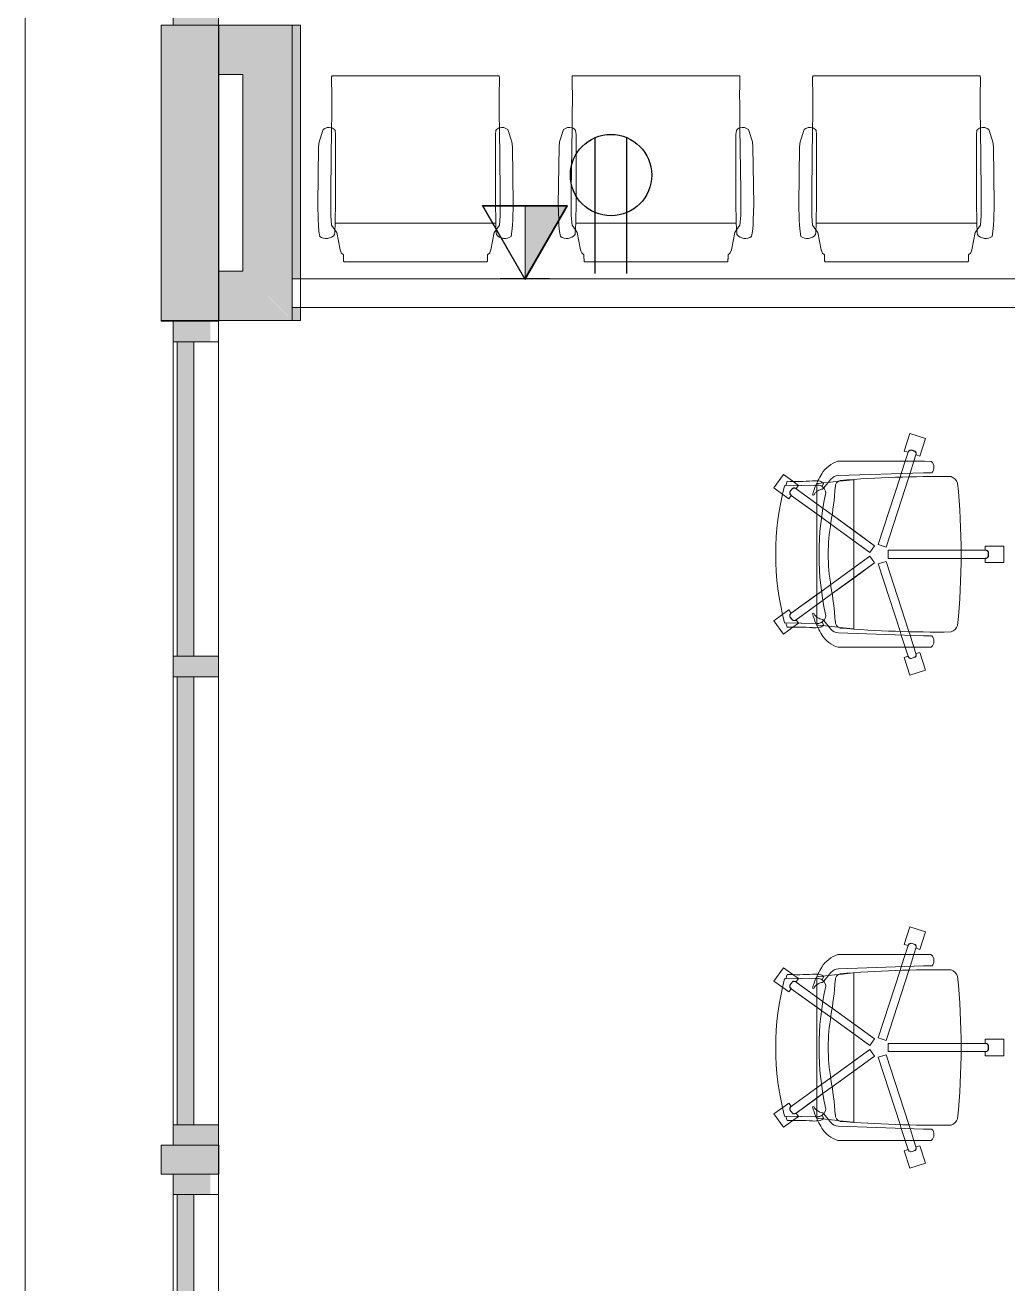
# Model space of a CAD drawing. Header units: inches. Extents: x 385 to 2249, y -1781 to -36.
# Drawn here: x 392.5 to 512, y -710 to -556.9 of the extents above; entities that cross this region are included whole.
import ezdxf

# ---------------------------------------------------------------- set-up
doc = ezdxf.new("R2010")
doc.units = ezdxf.units.IN
doc.header["$MEASUREMENT"] = 0
for name, color, linetype, lineweight in [('A-ANNO-NOTE', 131, 'Continuous', 30), ('A-DETL', 90, 'Continuous', 9), ('A-GLAZ-CURT', 52, 'Continuous', 13), ('A-GLAZ-CWMG', 51, 'Continuous', 13), ('A-WALL', 113, 'Continuous', 13), ('A-WALL-PATT', 111, 'Continuous', 13), ('I-FURN', 30, 'Continuous', 9), ('I-WALL', 2, 'Continuous', 13)]:
    doc.layers.add(name, color=color, linetype=linetype, lineweight=lineweight)

# ---------------------------------------------------------------- blocks, each defined once
blk = doc.blocks.new('Rectangular Mullion - 2_5_ x 5_ rectangular-5019624-Level 5 POWER _ SIGNAL')
at = {"layer": 'A-GLAZ-CWMG', "lineweight": 9}
blk.add_hatch(color=7, dxfattribs=at).paths.add_polyline_path([(-2.5, 2.75), (-2.5, -2.75), (0, -2.75), (0, 2.75), (-1.59, 2.75)], flags=0)
at = {"layer": 'A-GLAZ-CWMG', "color": 8, "lineweight": 20}
for p, q in [((0, 2.75), (-2.5, 2.75)), ((-2.5, 2.75), (-2.5, -2.75)), ((0, -2.75), (0, 2.75)), ((-2.5, -2.75), (0, -2.75))]:
    blk.add_line(p, q, dxfattribs=at)
blk = doc.blocks.new('System Panel - Glazed 2-5042657-Level 5 POWER _ SIGNAL')
at = {"layer": 'A-GLAZ-CURT', "lineweight": 9}
blk.add_hatch(color=7, dxfattribs=at).paths.add_polyline_path([(-19.13, 0.25), (19.13, 0.25), (19.13, 2.25), (-19.13, 2.25)], flags=0)
at = {"layer": 'A-GLAZ-CURT', "color": 8, "lineweight": 20}
for p, q in [((19.13, 2.25), (-19.13, 2.25)), ((-19.13, 2.25), (-19.13, 0.25)), ((19.13, 0.25), (19.13, 2.25)), ((-19.13, 0.25), (19.13, 0.25))]:
    blk.add_line(p, q, dxfattribs=at)
blk = doc.blocks.new('Rectangular Mullion - 2_5_ x 5_ rectangular-5019623-Level 5 POWER _ SIGNAL')
at = {"layer": 'A-GLAZ-CWMG', "lineweight": 9}
blk.add_hatch(color=7, dxfattribs=at).paths.add_polyline_path([(0, 1.76), (0, -2.75), (-2.5, -2.75), (-2.5, 1.76), (-1.23, 1.76)], flags=0)
at = {"layer": 'A-GLAZ-CWMG', "color": 8, "lineweight": 20}
for p, q in [((-2.5, 2.75), (0, 2.75)), ((-2.5, -2.75), (-2.5, 2.75)), ((0, 2.75), (0, -2.75)), ((0, -2.75), (-2.5, -2.75))]:
    blk.add_line(p, q, dxfattribs=at)
blk = doc.blocks.new('System Panel - Glazed 2-5453545-Level 5 POWER _ SIGNAL')
at = {"layer": 'A-GLAZ-CURT', "lineweight": 9}
blk.add_hatch(color=7, dxfattribs=at).paths.add_polyline_path([(-27.25, 2.25), (-27.25, 0.25), (27.25, 0.25), (27.25, 2.25), (-2.8, 2.25)], flags=0)
at = {"layer": 'A-GLAZ-CURT', "color": 8, "lineweight": 20}
for p, q in [((27.25, 2.25), (-27.25, 2.25)), ((-27.25, 2.25), (-27.25, 0.25)), ((27.25, 0.25), (27.25, 2.25)), ((-27.25, 0.25), (27.25, 0.25))]:
    blk.add_line(p, q, dxfattribs=at)
blk = doc.blocks.new('System Panel - Glazed 2-5453546-Level 5 POWER _ SIGNAL')
at = {"layer": 'A-GLAZ-CURT', "lineweight": 9}
blk.add_hatch(color=7, dxfattribs=at).paths.add_polyline_path([(-27.25, 0.25), (27.25, 0.25), (27.25, 2.25), (-27.25, 2.25)], flags=0)
at = {"layer": 'A-GLAZ-CURT', "color": 8, "lineweight": 20}
for p, q in [((27.25, 2.25), (-27.25, 2.25)), ((-27.25, 2.25), (-27.25, 0.25)), ((27.25, 0.25), (27.25, 2.25)), ((-27.25, 0.25), (27.25, 0.25))]:
    blk.add_line(p, q, dxfattribs=at)
blk = doc.blocks.new('Walls 21 - Walls 1-5044026-Level 5 POWER _ SIGNAL')
at = {"layer": 'A-WALL', "lineweight": 9}
h = blk.add_hatch(color=7, dxfattribs=at)
h.paths.add_polyline_path([(59.3, -1473.39), (59.3, -1468.99), (53.3, -1443.48), (59.09, -1472.33), (53.3, -1467.4), (57.75, -1471.83)], flags=0)
h.paths.add_polyline_path([(50.39, -1469.16), (51.77, -1468.33), (50.39, -1467.4), (50.39, -1468.33)], flags=0)
h.paths.add_polyline_path([(50.39, -1443.48), (51.77, -1442.55), (50.39, -1441.71)], flags=0)
h.paths.add_polyline_path([(53.3, -1443.48), (59.3, -1438.36), (59.3, -1437.48)], flags=0)
at = {"layer": 'A-WALL', "color": 8, "lineweight": 20}
for p, q in [((59.3, -1437.48), (43.39, -1437.48)), ((43.39, -1437.48), (43.39, -1473.39)), ((59.3, -1473.39), (59.3, -1437.48)), ((50.39, -1467.4), (50.39, -1443.48)), ((50.39, -1443.48), (53.3, -1443.48)), ((53.3, -1443.48), (53.3, -1467.4)), ((53.3, -1467.4), (50.39, -1467.4)), ((43.39, -1473.39), (59.3, -1473.39))]:
    blk.add_line(p, q, dxfattribs=at)
blk = doc.blocks.new('Walls 53 - Walls 3-5097398-Level 5 POWER _ SIGNAL')
at = {"layer": 'A-WALL', "lineweight": 9}
for p, q in [((40.36, -1605.91), (40.36, -2559.92)), ((58.34, -2186.17), (58.34, -2085.92)), ((58.34, -2427.98), (58.34, -2189.67))]:
    blk.add_line(p, q, dxfattribs=at)
blk = doc.blocks.new('Walls 125 - Walls 1-5527734-Level 5 POWER _ SIGNAL')
at = {"layer": 'A-WALL', "lineweight": 9}
h = blk.add_hatch(color=7, dxfattribs=at)
h.paths.add_polyline_path([(59.3, -1473.39), (60.34, -1473.39), (60.34, -1471.83), (59.3, -1471.83), (59.3, -1472.51)], flags=0)
h.paths.add_polyline_path([(53.3, -1443.48), (59.3, -1437.48), (50.39, -1437.48), (50.39, -1441.71), (51.77, -1442.55), (50.39, -1443.48)], flags=0)
h.paths.add_polyline_path([(53.3, -1443.48), (59.3, -1468.99), (59.3, -1468.33), (60.34, -1468.33), (60.34, -1437.48), (59.3, -1437.48), (59.3, -1438.36)], flags=0)
h.paths.add_polyline_path([(53.3, -1467.4), (59.09, -1472.33), (53.3, -1443.48), (53.3, -1463.15)], flags=0)
h.paths.add_polyline_path([(53.3, -1473.39), (59.3, -1473.39), (53.3, -1467.4), (50.39, -1467.4), (51.76, -1468.33), (50.39, -1469.16), (50.39, -1473.39)], flags=0)
at = {"layer": 'A-WALL', "color": 8, "lineweight": 20}
for p, q in [((60.34, -1437.48), (43.39, -1437.48)), ((43.39, -1437.48), (43.39, -1473.39)), ((60.34, -1473.39), (60.34, -1437.48)), ((50.39, -1467.4), (50.39, -1443.48)), ((50.39, -1443.48), (53.3, -1443.48)), ((53.3, -1443.48), (53.3, -1467.4)), ((53.3, -1467.4), (50.39, -1467.4)), ((43.39, -1473.39), (60.34, -1473.39))]:
    blk.add_line(p, q, dxfattribs=at)
blk = doc.blocks.new('HermanMiller_Collection_Eames_AluminumGroup_SideChair - Arms Swivel Base-5153506-Level 5 POWER _ SIGNAL')
at = {"layer": 'I-FURN'}
for p, q in [((-6.45, 11.77), (-7.06, 11.66)), ((-5.68, 11.84), (-6.45, 11.77)), ((-5.03, 11.87), (-5.68, 11.84)), ((-3.17, 11.92), (-5.03, 11.87)), ((3.83, 11.82), (-3.17, 11.92)), ((4.42, 11.76), (3.83, 11.82)), ((5.92, 11.27), (4.42, 11.76)), ((-8.68, 9.21), (-8.92, 9.13)), ((-6.61, 9.61), (-8.68, 9.21)), ((-6.84, 9.88), (-6.61, 9.86)), ((-6.61, 9.86), (-5.45, 9.79)), ((-6.28, 9.84), (-6.61, 9.61)), ((-5.68, 10.24), (-6.28, 9.84)), ((-4.52, 10.35), (-5.68, 10.24)), ((-5.45, 9.79), (-2.77, 9.75)), ((-5.45, -9.73), (-5.45, 9.79)), ((-1.52, 10.35), (-4.52, 10.35)), ((-2.77, 9.75), (5.32, 9.75)), ((6.15, 10.24), (-1.52, 10.35)), ((5.32, 9.75), (5.82, 9.81)), ((12.47, -10.14), (12.47, 10.2)), ((-10.16, 8.75), (-10.16, -8.68)), ((-9.06, 9.06), (-9.32, 8.8)), ((-8.92, 9.13), (-9.06, 9.06)), ((-9.32, -8.74), (-9.06, -8.99)), ((-9.06, -8.99), (-8.68, -9.14)), ((-8.68, -9.14), (-6.61, -9.54)), ((-6.61, -9.79), (-6.84, -9.81)), ((-6.61, -9.54), (-6.28, -9.77)), ((-5.45, -9.73), (-6.61, -9.79)), ((-6.28, -9.77), (-5.68, -10.18)), ((-5.68, -10.18), (-4.52, -10.28)), ((-2.77, -9.68), (-5.45, -9.73)), ((-4.52, -10.28), (-1.52, -10.28)), ((5.32, -9.68), (-2.77, -9.68)), ((-1.52, -10.28), (6.15, -10.17)), ((5.82, -9.74), (5.32, -9.68)), ((-7.06, -11.59), (-6.45, -11.7)), ((-6.45, -11.7), (-5.68, -11.77)), ((-5.68, -11.77), (-5.03, -11.8)), ((-5.03, -11.8), (-3.17, -11.85)), ((-3.17, -11.85), (3.83, -11.75)), ((3.83, -11.75), (4.42, -11.69)), ((4.42, -11.69), (5.92, -11.2))]:
    blk.add_line(p, q, dxfattribs=at)
for centre, radius, start, end in [((-5.99, 10.89), 1.32, 144.065, 229.935), ((5.07, 10.55), 1.12, 343.9109, 40.257), ((5.4, 10.47), 0.781, 302.3218, 343.1534), ((-5.99, -10.82), 1.32, 130.065, 215.935), ((5.4, -10.4), 0.781, 16.8466, 57.6782), ((5.07, -10.48), 1.12, 319.743, 16.0891)]:
    blk.add_arc(centre, radius, start, end, dxfattribs=at)
for points in [[(10.56, 10.2), (9.82, 10.2), (8.34, 10.21), (6.88, 10.23), (6.15, 10.24)], [(11.53, 10.25), (11.37, 10.24), (11.04, 10.23), (10.72, 10.21), (10.56, 10.2)], [(6.15, -10.17), (6.88, -10.16), (8.34, -10.15), (9.82, -10.14), (10.56, -10.13)], [(10.56, -10.13), (10.72, -10.14), (11.04, -10.16), (11.37, -10.17), (11.53, -10.18)]]:
    blk.add_open_spline(points, degree=3, dxfattribs=at)
for points, knots in [([(12.47, 10.2), (12.47, 10.21), (12.47, 10.21), (12.44, 10.22), (12.38, 10.23), (12.31, 10.23), (12.23, 10.24), (12.09, 10.25), (11.86, 10.25), (11.65, 10.25), (11.53, 10.25)], [0, 0, 0, 0, 0.090909, 0.181818, 0.272727, 0.363636, 0.454545, 0.545455, 0.727273, 1, 1, 1, 1]), ([(-9.32, 8.8), (-9.51, 8.8), (-9.78, 8.79), (-10, 8.78), (-10.09, 8.77), (-10.14, 8.76), (-10.16, 8.75), (-10.16, 8.75)], [0, 0, 0, 0, 0.444444, 0.666667, 0.777778, 0.888889, 1, 1, 1, 1]), ([(-10.16, -8.68), (-10.16, -8.68), (-10.14, -8.69), (-10.09, -8.7), (-10.03, -8.71), (-9.94, -8.71), (-9.84, -8.72), (-9.69, -8.73), (-9.51, -8.73), (-9.37, -8.74), (-9.32, -8.74)], [0, 0, 0, 0, 0.111111, 0.222222, 0.333333, 0.444444, 0.555556, 0.666667, 0.888889, 1, 1, 1, 1]), ([(11.53, -10.18), (11.61, -10.18), (11.77, -10.18), (12.1, -10.18), (12.4, -10.16), (12.47, -10.14), (12.47, -10.14)], [0, 0, 0, 0, 0.181818, 0.363636, 0.727273, 1, 1, 1, 1])]:
    blk.add_open_spline(points, degree=3, knots=knots, dxfattribs=at)
blk = doc.blocks.new('F-Haworth_Chair_X99-Seminar - X99 Advanced Seminar Chair-V37-Level 5 POWER _ SIGNAL')
at = {"layer": 'I-FURN'}
for p, q in [((-8.08, 12.82), (-9.7, 11.65)), ((-8.08, 12.82), (-9.7, 11.65)), ((-7.29, 11.74), (-8.08, 12.82)), ((-7.29, 11.74), (-8.08, 12.82)), ((8.08, 12.82), (7.29, 11.74)), ((8.08, 12.82), (7.29, 11.74)), ((9.7, 11.65), (8.08, 12.82)), ((9.7, 11.65), (8.08, 12.82)), ((-9.7, 11.65), (-8.88, 10.52)), ((-9.7, 11.65), (-8.88, 10.52)), ((-8.34, 11.52), (-8.42, 7.57)), ((-8.42, 7.57), (-8.34, 11.37)), ((-8, 10.58), (-7.59, 10.88)), ((-8, 10.58), (-7.59, 10.88)), ((-7.59, 10.87), (-7.99, 10.57)), ((-7.59, 10.87), (-7.99, 10.57)), ((-6.76, 11), (-7.29, 11.74)), ((-6.76, 11), (-7.29, 11.74)), ((-7.15, 10.72), (-6.76, 11)), ((-7.15, 10.72), (-6.76, 11)), ((7.29, 11.74), (6.76, 11)), ((7.29, 11.74), (6.76, 11)), ((6.76, 11), (7.15, 10.72)), ((6.76, 11), (7.15, 10.72)), ((7.59, 10.88), (8, 10.58)), ((7.59, 10.88), (8, 10.58)), ((7.99, 10.57), (7.59, 10.87)), ((7.99, 10.57), (7.59, 10.87)), ((8.42, 7.57), (8.34, 11.52)), ((8.34, 11.37), (8.42, 7.57)), ((8.88, 10.52), (9.7, 11.65)), ((8.88, 10.52), (9.7, 11.65)), ((-8.88, 10.52), (-8.38, 9.83)), ((-8.88, 10.52), (-8.38, 9.83)), ((-8.38, 9.83), (-7.99, 10.11)), ((-8.38, 9.83), (-7.99, 10.11)), ((-7.97, 10.12), (-6.14, 7.6)), ((-7.97, 10.12), (-5.57, 6.82)), ((-4.9, 7.6), (-7.16, 10.71)), ((-4.47, 7.01), (-7.16, 10.71)), ((7.16, 10.71), (4.47, 7.01)), ((7.16, 10.71), (4.9, 7.6)), ((5.57, 6.82), (7.97, 10.12)), ((6.14, 7.6), (7.97, 10.12)), ((7.99, 10.11), (8.38, 9.83)), ((7.99, 10.11), (8.38, 9.83)), ((8.38, 9.83), (8.88, 10.52)), ((8.38, 9.83), (8.88, 10.52)), ((-7.18, 7.99), (-7.21, 8.13)), ((7.21, 8.13), (7.18, 7.99)), ((-9.13, 5.92), (-8.07, 6.77)), ((-8.75, 6.22), (-8.88, 4.99)), ((-8.68, 6.87), (-8.75, 6.22)), ((-8.62, 7.42), (-8.68, 6.87)), ((-8.6, 7.6), (-8.62, 7.43)), ((-8.61, 6.81), (-8.23, 6.95)), ((-8.49, 7.6), (-8.56, 7.6)), ((-7.65, 7.6), (-8.4, 7.6)), ((-8.03, 6.81), (-7.95, 6.87)), ((-6.14, 7.6), (-7.65, 7.6)), ((-4.9, 7.6), (-6.14, 7.6)), ((-6.14, 7.6), (-5.57, 6.82)), ((-5.57, 6.82), (-4.79, 5.75)), ((-5.57, 6.82), (-4.79, 5.75)), ((3.84, 7.6), (-4.9, 7.6)), ((-4.47, 7.01), (-4.9, 7.6)), ((-3.68, 5.91), (-4.47, 7.01)), ((-3.68, 5.91), (-4.47, 7.01)), ((4.47, 7.01), (3.68, 5.91)), ((4.47, 7.01), (3.68, 5.91)), ((4.9, 7.6), (3.88, 7.6)), ((4.9, 7.6), (4.47, 7.01)), ((4.79, 5.75), (5.57, 6.82)), ((4.79, 5.75), (5.57, 6.82)), ((6.14, 7.6), (4.9, 7.6)), ((5.57, 6.82), (6.14, 7.6)), ((7.65, 7.6), (6.14, 7.6)), ((8.4, 7.6), (7.65, 7.6)), ((7.95, 6.87), (8.03, 6.81)), ((8.07, 6.77), (9.13, 5.92)), ((8.23, 6.95), (8.61, 6.81)), ((8.56, 7.6), (8.49, 7.6)), ((8.62, 7.43), (8.6, 7.6)), ((8.68, 6.87), (8.62, 7.42)), ((8.75, 6.22), (8.68, 6.87)), ((8.88, 4.99), (8.75, 6.22)), ((-11.32, 5.06), (-11.32, -5.48)), ((-9.92, -5.36), (-9.57, 4.97)), ((-8.9, 4.8), (-9.07, 3.2)), ((-8.88, 4.99), (-8.89, 4.91)), ((-4.79, 5.75), (-2.89, 3.12)), ((-4.79, 5.75), (-1.04, 0.58)), ((-1.65, 3.12), (-3.68, 5.91)), ((-0.23, 1.17), (-3.68, 5.91)), ((3.68, 5.91), (0.23, 1.17)), ((1.04, 0.58), (4.79, 5.75)), ((3.68, 5.91), (1.65, 3.12)), ((2.89, 3.12), (4.79, 5.75)), ((8.89, 4.91), (8.88, 4.99)), ((9.07, 3.2), (8.9, 4.8)), ((9.57, 4.97), (9.92, -5.36)), ((11.32, -5.48), (11.32, 5.06)), ((-9.07, 3.2), (-9.07, 3.12)), ((-9.07, 3.12), (-2.89, 3.12)), ((-2.89, 3.12), (-1.65, 3.12)), ((-2.89, 3.12), (-1.04, 0.58)), ((-1.65, 3.12), (1.65, 3.12)), ((-0.23, 1.17), (-1.65, 3.12)), ((1.65, 3.12), (0.23, 1.17)), ((1.04, 0.58), (2.89, 3.12)), ((1.65, 3.12), (2.89, 3.12)), ((2.89, 3.12), (9.07, 3.12)), ((9.07, 3.12), (9.07, 3.2)), ((-1.18, 0.14), (-9.37, -2.52)), ((-1.18, 0.14), (-9.37, -2.52)), ((-0.87, -0.81), (-1.18, 0.14)), ((-0.87, -0.81), (-1.18, 0.14)), ((-1.04, 0.58), (-0.23, 1.17)), ((-1.04, 0.58), (-0.23, 1.17)), ((0.23, 1.17), (1.04, 0.58)), ((0.23, 1.17), (1.04, 0.58)), ((1.18, 0.14), (0.87, -0.81)), ((1.18, 0.14), (0.87, -0.81)), ((9.37, -2.52), (1.18, 0.14)), ((9.37, -2.52), (1.18, 0.14)), ((-9.38, -3.57), (-0.87, -0.81)), ((-9.38, -3.57), (-0.87, -0.81)), ((-0.5, -1.08), (-0.5, -9.91)), ((0.5, -1.08), (-0.5, -1.08)), ((-0.5, -1.08), (-0.5, -9.91)), ((0.5, -1.08), (-0.5, -1.08)), ((0.5, -9.91), (0.5, -1.08)), ((0.5, -9.91), (0.5, -1.08)), ((0.87, -0.81), (9.38, -3.57)), ((0.87, -0.81), (9.38, -3.57)), ((-12.55, -3.03), (-14.69, -3.72)), ((-12.55, -3.03), (-14.69, -3.72)), ((-12.4, -3.49), (-12.55, -3.03)), ((-12.4, -3.49), (-12.55, -3.03)), ((-9.83, -2.67), (-11.32, -3.15)), ((-9.83, -2.67), (-11.32, -3.15)), ((-9.37, -2.52), (-9.83, -2.67)), ((-9.37, -2.52), (-9.83, -2.67)), ((9.83, -2.67), (9.37, -2.52)), ((9.83, -2.67), (9.37, -2.52)), ((11.32, -3.15), (9.83, -2.67)), ((11.32, -3.15), (9.83, -2.67)), ((12.55, -3.03), (12.4, -3.49)), ((12.55, -3.03), (12.4, -3.49)), ((14.69, -3.72), (12.55, -3.03)), ((14.69, -3.72), (12.55, -3.03)), ((-14.69, -3.72), (-14.08, -5.62)), ((-14.69, -3.72), (-14.08, -5.62)), ((-12.53, -4.34), (-12.69, -3.85)), ((-12.53, -4.34), (-12.69, -3.85)), ((-12.68, -3.86), (-12.52, -4.33)), ((-12.68, -3.86), (-12.52, -4.33)), ((-11.32, -3.15), (-12.4, -3.5)), ((-11.32, -3.15), (-12.4, -3.5)), ((-12.09, -4.45), (-11.32, -4.21)), ((-12.09, -4.45), (-11.32, -4.21)), ((-11.94, -4.93), (-12.09, -4.47)), ((-11.94, -4.93), (-12.09, -4.47)), ((-11.32, -4.21), (-10.13, -3.82)), ((-11.32, -4.21), (-10.13, -3.82)), ((-10.1, -3.81), (-9.86, -3.73)), ((-10.1, -3.81), (-9.86, -3.73)), ((-9.86, -3.73), (-9.38, -3.57)), ((-9.86, -3.73), (-9.38, -3.57)), ((9.38, -3.57), (9.86, -3.73)), ((9.38, -3.57), (9.86, -3.73)), ((9.86, -3.73), (11.32, -4.21)), ((9.86, -3.73), (11.32, -4.21)), ((12.4, -3.5), (11.32, -3.15)), ((12.4, -3.5), (11.32, -3.15)), ((11.32, -4.21), (12.09, -4.45)), ((11.32, -4.21), (12.09, -4.45)), ((12.09, -4.47), (11.94, -4.93)), ((12.09, -4.47), (11.94, -4.93)), ((12.52, -4.33), (12.68, -3.86)), ((12.52, -4.33), (12.68, -3.86)), ((12.69, -3.85), (12.53, -4.34)), ((12.69, -3.85), (12.53, -4.34)), ((14.08, -5.62), (14.69, -3.72)), ((14.08, -5.62), (14.69, -3.72)), ((-14.08, -5.62), (-11.94, -4.93)), ((-14.08, -5.62), (-11.94, -4.93)), ((-11.32, -5.48), (-11.3, -6.32)), ((-9.92, -6.36), (-9.92, -5.36)), ((9.92, -5.36), (9.92, -6.36)), ((11.3, -6.32), (11.32, -5.48)), ((11.94, -4.93), (14.08, -5.62)), ((11.94, -4.93), (14.08, -5.62)), ((-0.5, -9.91), (-0.5, -12.88)), ((-0.5, -9.91), (-0.5, -12.88)), ((0.5, -12.88), (0.5, -9.91)), ((0.5, -12.88), (0.5, -9.91)), ((-0.52, -12.88), (-1, -12.88)), ((-1, -12.88), (-1, -15.13)), ((-0.52, -12.88), (-1, -12.88)), ((-1, -12.88), (-1, -15.13)), ((0.26, -13.26), (-0.26, -13.26)), ((0.26, -13.26), (-0.26, -13.26)), ((-0.25, -13.25), (0.25, -13.25)), ((-0.25, -13.25), (0.25, -13.25)), ((1, -12.88), (0.52, -12.88)), ((1, -12.88), (0.52, -12.88)), ((1, -15.13), (1, -12.88)), ((1, -15.13), (1, -12.88)), ((-1, -15.13), (1, -15.13)), ((-1, -15.13), (1, -15.13))]:
    blk.add_line(p, q, dxfattribs=at)
for centre, radius, start, end in [((0, -20.29), 32.89, 75.3075, 104.696), ((-36.06, 10.03), 27.2, 355.9857, 2.5118), ((0, -20.73), 33.17, 104.5766, 105.5522), ((-7.48, 10.49), 0.407, 35.1651, 104.8349), ((-7.48, 10.49), 0.407, 35.1651, 104.8349), ((-7.49, 10.47), 0.406, 76.4281, 103.3801), ((-7.49, 10.47), 0.406, 76.4281, 103.3801), ((-7.49, 10.47), 0.406, 62.9521, 76.4281), ((-7.49, 10.47), 0.406, 36, 76.4281), ((-7.49, 10.47), 0.406, 36, 62.9521), ((7.48, 10.49), 0.407, 75.1651, 144.8349), ((7.48, 10.49), 0.407, 116.967, 144.8349), ((7.49, 10.47), 0.406, 117.0479, 144), ((7.49, 10.47), 0.406, 130.524, 144), ((7.49, 10.47), 0.406, 76.6199, 130.524), ((7.48, 10.49), 0.407, 103.033, 116.967), ((7.49, 10.47), 0.406, 103.5719, 117.0479), ((7.48, 10.49), 0.407, 89.0991, 103.033), ((7.49, 10.47), 0.406, 90.0959, 103.5719), ((7.48, 10.49), 0.407, 75.1651, 89.0991), ((7.49, 10.47), 0.406, 76.6199, 90.0959), ((0, -20.73), 33.17, 74.4478, 75.4234), ((36.06, 10.03), 27.2, 177.4882, 184.0143), ((-7.66, 10.36), 0.407, 147.1651, 216.8349), ((-7.66, 10.36), 0.407, 147.1651, 216.8349), ((-7.64, 10.36), 0.406, 148.6199, 202.524), ((-7.64, 10.36), 0.406, 148.6199, 202.524), ((-7.64, 10.36), 0.406, 202.524, 216), ((-7.64, 10.36), 0.406, 202.524, 216), ((7.64, 10.36), 0.406, 324, 31.3801), ((7.64, 10.36), 0.406, 324, 17.9041), ((7.66, 10.36), 0.407, 323.1651, 32.8349), ((7.64, 10.36), 0.406, 17.9041, 31.3801), ((7.66, 10.36), 0.407, 323.1651, 337.0991), ((7.66, 10.36), 0.407, 18.9009, 32.8349), ((7.66, 10.36), 0.407, 337.0991, 4.967), ((7.66, 10.36), 0.407, 4.967, 18.9009), ((-5.2, 7.86), 3.74, 175.9857, 189.9064), ((-4.71, -1.15), 9.61, 113.5094, 116.0036), ((-4.71, -1.15), 9.61, 112.927, 113.3607), ((-4.71, -1.15), 9.61, 105.0666, 112.7369), ((-6.55, 6.76), 1.38, 131.5158, 145.9813), ((-6.55, 6.76), 1.38, 117.0503, 131.5158), ((6.55, 6.76), 1.38, 48.4842, 62.9497), ((4.71, -1.15), 9.61, 67.2631, 74.9334), ((6.55, 6.76), 1.38, 34.0187, 48.4842), ((4.71, -1.15), 9.61, 66.6393, 67.073), ((4.71, -1.15), 9.61, 63.9964, 66.4906), ((5.2, 7.86), 3.74, 350.0936, 4.0143), ((-7.87, 3.92), 3.63, 121.9522, 161.8211), ((-4.71, -1.15), 9.61, 116.0036, 121.9522), ((-8.28, 7.33), 0.613, 189.9064, 237.4573), ((-7.37, 7.55), 1.05, 178.8214, 214.7998), ((-7.37, 7.55), 1.05, 178.8214, 264.0446), ((-6.55, 6.76), 1.38, 160.4467, 174.9122), ((-6.55, 6.76), 1.38, 147.5752, 160.4467), ((0, -26.49), 33.83, 77.2285, 102.7715), ((0, -15.97), 22.19, 79.9767, 100.0233), ((7.37, 7.55), 1.05, 275.9554, 1.1786), ((6.55, 6.76), 1.38, 5.0878, 32.4248), ((7.37, 7.55), 1.05, 325.2002, 1.1786), ((8.28, 7.33), 0.613, 302.5427, 350.0936), ((4.71, -1.15), 9.61, 58.0478, 63.9964), ((7.87, 3.92), 3.63, 18.1789, 58.0478), ((-8.18, 4.9), 1.39, 132.8922, 177.1987), ((144.06, -7.32), 153.52, 175.4787, 180.5251), ((-8.24, 4.59), 0.763, 84.2338, 165.7662), ((-11.32, 48.08), 42.84, 274.2301, 280.0233), ((11.32, 48.08), 42.84, 259.9767, 265.7699), ((8.24, 4.59), 0.763, 14.2338, 95.7662), ((-144.06, -7.32), 153.52, 359.4749, 4.5213), ((8.18, 4.9), 1.39, 2.8013, 47.1078), ((-12.28, -3.88), 0.407, 107.1651, 176.8349), ((-12.28, -3.88), 0.407, 135.033, 176.8349), ((-12.27, -3.89), 0.406, 108, 175.3801), ((-12.27, -3.89), 0.406, 161.9041, 175.3801), ((-12.27, -3.89), 0.406, 121.476, 161.9041), ((-12.28, -3.88), 0.407, 121.0991, 135.033), ((-12.22, -4.09), 0.407, 219.1651, 233.0991), ((-12.22, -4.09), 0.407, 219.1651, 288.8349), ((-12.22, -4.07), 0.406, 220.6199, 274.524), ((-12.22, -4.07), 0.406, 220.6199, 288), ((-12.28, -3.88), 0.407, 107.1651, 121.0991), ((-12.27, -3.89), 0.406, 108, 121.476), ((-12.22, -4.09), 0.407, 233.0991, 247.033), ((-12.22, -4.09), 0.407, 247.033, 260.967), ((-12.22, -4.09), 0.407, 260.967, 274.9009), ((-12.22, -4.07), 0.406, 274.524, 288), ((-12.22, -4.09), 0.407, 274.9009, 288.8349), ((12.22, -4.07), 0.406, 252, 319.3801), ((12.22, -4.09), 0.407, 251.1651, 320.8349), ((12.22, -4.09), 0.407, 251.1651, 320.8349), ((12.22, -4.07), 0.406, 252, 265.476), ((12.22, -4.07), 0.406, 265.476, 305.9041), ((12.28, -3.88), 0.407, 44.967, 72.8349), ((12.28, -3.88), 0.407, 3.1651, 72.8349), ((12.27, -3.89), 0.406, 45.0479, 72), ((12.27, -3.89), 0.406, 4.6199, 72), ((12.22, -4.07), 0.406, 305.9041, 319.3801), ((12.27, -3.89), 0.406, 4.6199, 45.0479), ((12.28, -3.88), 0.407, 3.1651, 44.967), ((-10.58, -5.68), 0.956, 221.8901, 314.1099), ((10.58, -5.68), 0.956, 225.8901, 318.1099), ((-8.21, -8.28), 1.31, 200.0433, 249.9567), ((8.21, -8.28), 1.31, 290.0433, 339.9567), ((0, 75.01), 84.96, 264.1475, 275.8525), ((-0.11, -12.88), 0.407, 179.1651, 248.8349), ((-0.11, -12.88), 0.407, 179.1651, 248.8349), ((-0.09, -12.88), 0.406, 180, 193.476), ((-0.09, -12.88), 0.406, 180, 247.3801), ((-0.09, -12.88), 0.406, 193.476, 233.9041), ((-0.09, -12.88), 0.406, 233.9041, 247.3801), ((0.09, -12.88), 0.406, 292.6199, 360), ((0.09, -12.88), 0.406, 292.6199, 306.0959), ((0.11, -12.88), 0.407, 291.1651, 0.8349), ((0.11, -12.88), 0.407, 291.1651, 0.8349), ((0.09, -12.88), 0.406, 306.0959, 346.524), ((0.09, -12.88), 0.406, 346.524, 360)]:
    blk.add_arc(centre, radius, start, end, dxfattribs=at)
blk = doc.blocks.new('F-Haworth_Chair_X99-Seminar - X99 Advanced Seminar Chair-V40-Level 5 POWER _ SIGNAL')
at = {"layer": 'I-FURN'}
for p, q in [((-1, 15.13), (1, 15.13)), ((-1, 12.88), (-1, 15.13)), ((-1, 15.13), (1, 15.13)), ((-1, 12.88), (-1, 15.13)), ((1, 15.13), (1, 12.88)), ((1, 15.13), (1, 12.88)), ((-0.52, 12.88), (-1, 12.88)), ((-0.52, 12.88), (-1, 12.88)), ((-0.5, 9.91), (-0.5, 12.88)), ((-0.5, 9.91), (-0.5, 12.88)), ((0.26, 13.26), (-0.26, 13.26)), ((0.26, 13.26), (-0.26, 13.26)), ((-0.25, 13.25), (0.25, 13.25)), ((-0.25, 13.25), (0.25, 13.25)), ((0.5, 12.88), (0.5, 9.91)), ((0.5, 12.88), (0.5, 9.91)), ((1, 12.88), (0.52, 12.88)), ((1, 12.88), (0.52, 12.88)), ((-0.5, 1.08), (-0.5, 9.91)), ((-0.5, 1.08), (-0.5, 9.91)), ((0.5, 9.91), (0.5, 1.08)), ((0.5, 9.91), (0.5, 1.08)), ((-11.32, 5.48), (-11.3, 6.32)), ((-9.92, 6.36), (-9.92, 5.36)), ((9.92, 5.36), (9.92, 6.36)), ((11.3, 6.32), (11.32, 5.48)), ((-14.69, 3.72), (-14.08, 5.62)), ((-14.69, 3.72), (-14.08, 5.62)), ((-14.08, 5.62), (-11.94, 4.93)), ((-14.08, 5.62), (-11.94, 4.93)), ((-11.94, 4.93), (-12.09, 4.47)), ((-11.94, 4.93), (-12.09, 4.47)), ((-11.32, -5.06), (-11.32, 5.48)), ((-9.92, 5.36), (-9.57, -4.97)), ((9.57, -4.97), (9.92, 5.36)), ((11.32, 5.48), (11.32, -5.06)), ((11.94, 4.93), (14.08, 5.62)), ((11.94, 4.93), (14.08, 5.62)), ((12.09, 4.47), (11.94, 4.93)), ((12.09, 4.47), (11.94, 4.93)), ((14.08, 5.62), (14.69, 3.72)), ((14.08, 5.62), (14.69, 3.72)), ((-12.55, 3.03), (-14.69, 3.72)), ((-12.55, 3.03), (-14.69, 3.72)), ((-12.53, 4.34), (-12.69, 3.85)), ((-12.53, 4.34), (-12.69, 3.85)), ((-12.68, 3.86), (-12.52, 4.33)), ((-12.68, 3.86), (-12.52, 4.33)), ((-12.4, 3.49), (-12.55, 3.03)), ((-12.4, 3.49), (-12.55, 3.03)), ((-11.32, 3.15), (-12.4, 3.5)), ((-11.32, 3.15), (-12.4, 3.5)), ((-12.09, 4.45), (-11.32, 4.21)), ((-12.09, 4.45), (-11.32, 4.21)), ((-11.32, 4.21), (-9.86, 3.73)), ((-11.32, 4.21), (-9.86, 3.73)), ((-9.83, 2.67), (-11.32, 3.15)), ((-9.83, 2.67), (-11.32, 3.15)), ((-9.86, 3.73), (-9.38, 3.57)), ((-9.86, 3.73), (-9.38, 3.57)), ((-9.38, 3.57), (-0.87, 0.81)), ((-9.38, 3.57), (-0.87, 0.81)), ((0.87, 0.81), (9.38, 3.57)), ((0.87, 0.81), (9.38, 3.57)), ((9.38, 3.57), (9.86, 3.73)), ((9.38, 3.57), (9.86, 3.73)), ((11.32, 3.15), (9.83, 2.67)), ((11.32, 3.15), (9.83, 2.67)), ((9.86, 3.73), (11.32, 4.21)), ((9.86, 3.73), (11.32, 4.21)), ((11.32, 4.21), (12.09, 4.45)), ((11.32, 4.21), (12.09, 4.45)), ((12.4, 3.5), (11.32, 3.15)), ((12.4, 3.5), (11.32, 3.15)), ((12.55, 3.03), (12.4, 3.49)), ((12.55, 3.03), (12.4, 3.49)), ((12.52, 4.33), (12.68, 3.86)), ((12.52, 4.33), (12.68, 3.86)), ((12.69, 3.85), (12.53, 4.34)), ((12.69, 3.85), (12.53, 4.34)), ((14.69, 3.72), (12.55, 3.03)), ((14.69, 3.72), (12.55, 3.03)), ((-9.37, 2.52), (-9.83, 2.67)), ((-9.37, 2.52), (-9.83, 2.67)), ((-1.18, -0.14), (-9.37, 2.52)), ((-1.18, -0.14), (-9.37, 2.52)), ((9.37, 2.52), (1.18, -0.14)), ((9.37, 2.52), (1.18, -0.14)), ((9.83, 2.67), (9.37, 2.52)), ((9.83, 2.67), (9.37, 2.52)), ((-0.87, 0.81), (-1.18, -0.14)), ((-0.87, 0.81), (-1.18, -0.14)), ((0.5, 1.08), (-0.5, 1.08)), ((0.5, 1.08), (-0.5, 1.08)), ((1.18, -0.14), (0.87, 0.81)), ((1.18, -0.14), (0.87, 0.81)), ((-4.79, -5.75), (-1.04, -0.58)), ((-0.23, -1.17), (-3.68, -5.91)), ((-2.89, -3.12), (-1.04, -0.58)), ((-0.23, -1.17), (-1.65, -3.12)), ((-1.04, -0.58), (-0.23, -1.17)), ((-1.04, -0.58), (-0.23, -1.17)), ((0.23, -1.17), (1.04, -0.58)), ((0.23, -1.17), (1.04, -0.58)), ((1.65, -3.12), (0.23, -1.17)), ((3.68, -5.91), (0.23, -1.17)), ((1.04, -0.58), (2.89, -3.12)), ((1.04, -0.58), (4.79, -5.75)), ((-9.07, -3.12), (-2.89, -3.12)), ((-9.07, -3.2), (-9.07, -3.12)), ((-8.9, -4.8), (-9.07, -3.2)), ((-4.79, -5.75), (-2.89, -3.12)), ((-1.65, -3.12), (-3.68, -5.91)), ((-2.89, -3.12), (-1.65, -3.12)), ((-1.65, -3.12), (1.65, -3.12)), ((1.65, -3.12), (2.89, -3.12)), ((3.68, -5.91), (1.65, -3.12)), ((2.89, -3.12), (9.07, -3.12)), ((2.89, -3.12), (4.79, -5.75)), ((9.07, -3.2), (8.9, -4.8)), ((9.07, -3.12), (9.07, -3.2)), ((-9.13, -5.92), (-8.09, -6.76)), ((-8.88, -4.99), (-8.89, -4.91)), ((-8.75, -6.22), (-8.88, -4.99)), ((-5.57, -6.82), (-4.79, -5.75)), ((-5.57, -6.82), (-4.79, -5.75)), ((-3.68, -5.91), (-4.47, -7.01)), ((-3.68, -5.91), (-4.47, -7.01)), ((4.47, -7.01), (3.68, -5.91)), ((4.47, -7.01), (3.68, -5.91)), ((4.79, -5.75), (5.57, -6.82)), ((4.79, -5.75), (5.57, -6.82)), ((8.07, -6.77), (9.13, -5.92)), ((8.88, -4.99), (8.75, -6.22)), ((8.89, -4.91), (8.88, -4.99)), ((-8.68, -6.87), (-8.75, -6.22)), ((-8.62, -7.42), (-8.68, -6.87)), ((-8.6, -7.6), (-8.62, -7.43)), ((-8.61, -6.81), (-8.23, -6.95)), ((-8.49, -7.6), (-8.56, -7.6)), ((-8.42, -7.57), (-8.34, -11.37)), ((-8.34, -11.52), (-8.42, -7.57)), ((-8.09, -7.6), (-8.4, -7.6)), ((-7.65, -7.6), (-8.09, -7.6)), ((-8.03, -6.81), (-7.95, -6.87)), ((-7.97, -10.12), (-5.57, -6.82)), ((-7.97, -10.12), (-6.14, -7.6)), ((-6.14, -7.6), (-7.65, -7.6)), ((-4.47, -7.01), (-7.16, -10.71)), ((-4.9, -7.6), (-7.16, -10.71)), ((-6.14, -7.6), (-5.57, -6.82)), ((-4.9, -7.6), (-6.14, -7.6)), ((-4.47, -7.01), (-4.9, -7.6)), ((4.9, -7.6), (-4.9, -7.6)), ((4.9, -7.6), (4.47, -7.01)), ((7.16, -10.71), (4.47, -7.01)), ((6.14, -7.6), (4.9, -7.6)), ((7.16, -10.71), (4.9, -7.6)), ((5.57, -6.82), (6.14, -7.6)), ((5.57, -6.82), (7.97, -10.12)), ((7.65, -7.6), (6.14, -7.6)), ((6.14, -7.6), (7.97, -10.12)), ((8.4, -7.6), (7.65, -7.6)), ((7.95, -6.87), (8.03, -6.81)), ((8.23, -6.95), (8.61, -6.81)), ((8.34, -11.37), (8.42, -7.57)), ((8.42, -7.57), (8.34, -11.52)), ((8.56, -7.6), (8.49, -7.6)), ((8.62, -7.43), (8.6, -7.6)), ((8.68, -6.87), (8.62, -7.42)), ((8.75, -6.22), (8.68, -6.87)), ((-7.18, -7.99), (-7.21, -8.13)), ((7.21, -8.13), (7.18, -7.99)), ((-9.7, -11.65), (-8.88, -10.52)), ((-9.7, -11.65), (-8.88, -10.52)), ((-8.88, -10.52), (-8.38, -9.83)), ((-8.88, -10.52), (-8.38, -9.83)), ((-8.38, -9.83), (-7.99, -10.11)), ((-8.38, -9.83), (-7.99, -10.11)), ((-8, -10.58), (-7.59, -10.88)), ((-8, -10.58), (-7.59, -10.88)), ((-7.59, -10.87), (-7.99, -10.57)), ((-7.59, -10.87), (-7.99, -10.57)), ((7.99, -10.57), (7.59, -10.87)), ((7.99, -10.57), (7.59, -10.87)), ((7.59, -10.88), (8, -10.58)), ((7.59, -10.88), (8, -10.58)), ((7.99, -10.11), (8.38, -9.83)), ((7.99, -10.11), (8.38, -9.83)), ((8.38, -9.83), (8.88, -10.52)), ((8.38, -9.83), (8.88, -10.52)), ((8.88, -10.52), (9.7, -11.65)), ((8.88, -10.52), (9.7, -11.65)), ((-8.08, -12.82), (-9.7, -11.65)), ((-8.08, -12.82), (-9.7, -11.65)), ((-7.29, -11.74), (-8.08, -12.82)), ((-7.29, -11.74), (-8.08, -12.82)), ((-6.76, -11), (-7.29, -11.74)), ((-6.76, -11), (-7.29, -11.74)), ((-7.15, -10.72), (-6.76, -11)), ((-7.15, -10.72), (-6.76, -11)), ((6.76, -11), (7.15, -10.72)), ((6.76, -11), (7.15, -10.72)), ((7.29, -11.74), (6.76, -11)), ((7.29, -11.74), (6.76, -11)), ((8.08, -12.82), (7.29, -11.74)), ((8.08, -12.82), (7.29, -11.74)), ((9.7, -11.65), (8.08, -12.82)), ((9.7, -11.65), (8.08, -12.82))]:
    blk.add_line(p, q, dxfattribs=at)
for centre, radius, start, end in [((-0.11, 12.88), 0.407, 111.1651, 180.8349), ((-0.11, 12.88), 0.407, 152.967, 180.8349), ((-0.09, 12.88), 0.406, 112.6199, 180), ((-0.09, 12.88), 0.406, 166.524, 180), ((-0.09, 12.88), 0.406, 126.0959, 166.524), ((-0.11, 12.88), 0.407, 139.033, 152.967), ((-0.11, 12.88), 0.407, 111.1651, 139.033), ((-0.09, 12.88), 0.406, 112.6199, 126.0959), ((0.09, 12.88), 0.406, 53.9041, 67.3801), ((0.09, 12.88), 0.406, 0, 67.3801), ((0.11, 12.88), 0.407, 40.967, 68.8349), ((0.11, 12.88), 0.407, 359.1651, 68.8349), ((0.09, 12.88), 0.406, 0, 53.9041), ((0.11, 12.88), 0.407, 359.1651, 40.967), ((-8.21, 8.28), 1.31, 110.0433, 159.9567), ((0, -75.01), 84.96, 84.1475, 95.8525), ((8.21, 8.28), 1.31, 20.0433, 69.9567), ((144.06, 7.32), 153.52, 179.4749, 184.5213), ((-144.06, 7.32), 153.52, 355.4787, 0.5251), ((-10.58, 5.68), 0.956, 45.8901, 138.1099), ((10.58, 5.68), 0.956, 41.8901, 134.1099), ((-12.28, 3.88), 0.407, 183.1651, 252.8349), ((-12.28, 3.88), 0.407, 183.1651, 252.8349), ((-12.27, 3.89), 0.406, 184.6199, 198.0959), ((-12.27, 3.89), 0.406, 184.6199, 252), ((-12.27, 3.89), 0.406, 198.0959, 238.524), ((-12.22, 4.09), 0.407, 71.1651, 140.8349), ((-12.22, 4.09), 0.407, 71.1651, 140.8349), ((-12.22, 4.07), 0.406, 85.476, 139.3801), ((-12.22, 4.07), 0.406, 72, 139.3801), ((-12.27, 3.89), 0.406, 238.524, 252), ((-12.22, 4.07), 0.406, 72, 85.476), ((12.22, 4.09), 0.407, 39.1651, 108.8349), ((12.22, 4.09), 0.407, 39.1651, 108.8349), ((12.22, 4.07), 0.406, 81.0479, 108), ((12.22, 4.07), 0.406, 40.6199, 108), ((12.22, 4.07), 0.406, 40.6199, 81.0479), ((12.27, 3.89), 0.406, 288, 355.3801), ((12.28, 3.88), 0.407, 287.1651, 356.8349), ((12.28, 3.88), 0.407, 287.1651, 356.8349), ((12.27, 3.89), 0.406, 288, 341.9041), ((12.27, 3.89), 0.406, 341.9041, 355.3801), ((-7.87, -3.92), 3.63, 198.1789, 238.0478), ((-8.18, -4.9), 1.39, 182.8013, 227.1078), ((-8.24, -4.59), 0.763, 194.2338, 275.7662), ((-11.32, -48.08), 42.84, 79.9767, 85.7699), ((0, 15.97), 22.19, 259.9767, 280.0233), ((11.32, -48.08), 42.84, 94.2301, 100.0233), ((8.24, -4.59), 0.763, 264.2338, 345.7662), ((8.18, -4.9), 1.39, 312.8922, 357.1987), ((7.87, -3.92), 3.63, 301.9522, 341.8211), ((-4.71, 1.15), 9.61, 238.0478, 243.9964), ((-5.2, -7.86), 3.74, 170.0936, 184.0143), ((-4.71, 1.15), 9.61, 243.9964, 246.4906), ((-8.28, -7.33), 0.613, 122.5427, 170.0936), ((-7.37, -7.55), 1.05, 95.9554, 181.1786), ((-7.37, -7.55), 1.05, 145.2002, 181.1786), ((-6.55, -6.76), 1.38, 185.0878, 212.4248), ((-6.55, -6.76), 1.38, 214.0187, 242.9497), ((0, 26.49), 33.83, 257.2285, 282.7715), ((6.55, -6.76), 1.38, 297.0503, 325.9813), ((7.37, -7.55), 1.05, 358.8214, 84.0446), ((6.55, -6.76), 1.38, 327.5752, 340.4467), ((6.55, -6.76), 1.38, 340.4467, 354.9122), ((7.37, -7.55), 1.05, 358.8214, 34.7998), ((4.71, 1.15), 9.61, 293.5094, 296.0036), ((8.28, -7.33), 0.613, 9.9064, 57.4573), ((5.2, -7.86), 3.74, 355.9857, 9.9064), ((4.71, 1.15), 9.61, 296.0036, 301.9522), ((-36.06, -10.03), 27.2, 357.4882, 4.0143), ((-4.71, 1.15), 9.61, 246.6393, 247.073), ((-4.71, 1.15), 9.61, 247.2631, 254.9334), ((4.71, 1.15), 9.61, 285.0666, 292.7369), ((4.71, 1.15), 9.61, 292.927, 293.3607), ((36.06, -10.03), 27.2, 175.9857, 182.5118), ((-7.66, -10.36), 0.407, 143.1651, 212.8349), ((-7.66, -10.36), 0.407, 143.1651, 212.8349), ((-7.64, -10.36), 0.406, 157.476, 184.4281), ((-7.64, -10.36), 0.406, 170.9521, 184.4281), ((-7.64, -10.36), 0.406, 184.4281, 197.9041), ((-7.64, -10.36), 0.406, 184.4281, 197.9041), ((-7.64, -10.36), 0.406, 144, 170.9521), ((-7.64, -10.36), 0.406, 197.9041, 211.3801), ((-7.64, -10.36), 0.406, 197.9041, 211.3801), ((-7.64, -10.36), 0.406, 144, 157.476), ((-7.49, -10.47), 0.406, 256.6199, 324), ((-7.49, -10.47), 0.406, 297.0479, 324), ((7.49, -10.47), 0.406, 216, 229.476), ((7.49, -10.47), 0.406, 216, 283.3801), ((7.64, -10.36), 0.406, 328.6199, 36), ((7.64, -10.36), 0.406, 22.524, 36), ((7.66, -10.36), 0.407, 327.1651, 36.8349), ((7.66, -10.36), 0.407, 8.967, 36.8349), ((7.64, -10.36), 0.406, 328.6199, 355.5719), ((7.66, -10.36), 0.407, 327.1651, 341.0991), ((7.64, -10.36), 0.406, 9.0479, 22.524), ((7.64, -10.36), 0.406, 355.5719, 9.0479), ((7.66, -10.36), 0.407, 341.0991, 355.033), ((7.66, -10.36), 0.407, 355.033, 8.967), ((0, 20.73), 33.17, 254.4478, 255.4234), ((0, 20.29), 32.89, 255.304, 284.6925), ((-7.48, -10.49), 0.407, 255.1651, 324.8349), ((-7.48, -10.49), 0.407, 255.1651, 324.8349), ((-7.49, -10.47), 0.406, 256.6199, 297.0479), ((7.48, -10.49), 0.407, 215.1651, 284.8349), ((7.48, -10.49), 0.407, 215.1651, 229.0991), ((7.48, -10.49), 0.407, 229.0991, 256.967), ((7.49, -10.47), 0.406, 229.476, 242.9521), ((7.49, -10.47), 0.406, 242.9521, 256.4281), ((7.48, -10.49), 0.407, 256.967, 270.9009), ((7.49, -10.47), 0.406, 256.4281, 283.3801), ((7.48, -10.49), 0.407, 270.9009, 284.8349), ((0, 20.73), 33.17, 284.5766, 285.5522)]:
    blk.add_arc(centre, radius, start, end, dxfattribs=at)

msp = doc.modelspace()

# ---------------------------------------------------------------- hatches: boundary and pattern name
at = {"layer": 'A-ANNO-NOTE', "lineweight": 9}
msp.add_hatch(color=256, dxfattribs=at).paths.add_polyline_path([(453.26, -587.82), (458.42, -578.88), (453.26, -578.88), (453.26, -582.56)], flags=0)
at = {"layer": 'A-WALL-PATT', "lineweight": 9}
h = msp.add_hatch(color=7, dxfattribs=at)
h.paths.add_polyline_path([(410.47, -1066.89), (416.01, -1066.89), (415.97, -1066.64), (409.01, -1066.64), (409.01, -1066.89), (410.45, -1066.89)], flags=0)
h.paths.add_polyline_path([(409.01, -936.64), (416.01, -936.64), (415.97, -934.96), (409.01, -934.96)], flags=0)
h.paths.add_polyline_path([(409.01, -696.64), (416.01, -696.64), (416.01, -693.14), (409.01, -693.14)], flags=0)
h.paths.add_polyline_path([(409.01, -592.89), (416.01, -592.89), (416.01, -556.89), (409.01, -556.89)], flags=0)
h.paths.add_polyline_path([(410.47, -453.45), (416.01, -453.45), (415.97, -453.26), (409.01, -453.26), (409.01, -453.45), (410.45, -453.45)], flags=0)

# ---------------------------------------------------------------- linework, layer by layer
at = {"layer": 'A-ANNO-NOTE'}
for p, q in [((461.8, -587.09), (461.8, -570.57)), ((461.8, -587.09), (461.8, -570.57)), ((465.63, -587.09), (465.63, -570.57)), ((453.22, -587.75), (448.07, -578.82)), ((448.07, -578.82), (458.38, -578.82)), ((453.26, -587.82), (448.11, -578.88)), ((448.11, -578.88), (458.42, -578.88)), ((453.22, -587.75), (458.38, -578.82)), ((453.26, -587.82), (458.42, -578.88)), ((456.22, -587.75), (450.22, -587.75))]:
    msp.add_line(p, q, dxfattribs=at)
at = {"layer": 'A-ANNO-NOTE', "lineweight": 9}
for p, q in [((453.26, -587.82), (458.42, -578.88)), ((458.42, -578.88), (453.26, -578.88)), ((453.26, -578.88), (453.26, -587.82))]:
    msp.add_line(p, q, dxfattribs=at)
at = {"layer": 'A-ANNO-NOTE'}
msp.add_circle((463.72, -575.13), 4.95, dxfattribs=at)
at = {"layer": 'A-DETL', "lineweight": 13}
msp.add_line((415.97, -1064.14), (415.97, -114.14), dxfattribs=at)
at = {"layer": 'A-WALL', "color": 8, "lineweight": 20}
for p, q in [((409.01, -556.89), (409.01, -592.89)), ((416.01, -556.89), (409.01, -556.89)), ((416.01, -592.89), (416.01, -556.89)), ((409.01, -592.89), (416.01, -592.89)), ((409.01, -693.14), (409.01, -696.64)), ((416.01, -693.14), (409.01, -693.14)), ((416.01, -696.64), (416.01, -693.14)), ((409.01, -696.64), (416.01, -696.64))]:
    msp.add_line(p, q, dxfattribs=at)
at = {"layer": 'I-WALL'}
for p, q in [((659.64, -587.75), (424.93, -587.75)), ((424.93, -587.75), (424.93, -591.25)), ((424.93, -591.25), (872.22, -591.25))]:
    msp.add_line(p, q, dxfattribs=at)

# ---------------------------------------------------------------- block references
at = {"layer": 'A-GLAZ-CURT', "lineweight": 9, "rotation": 89.9999999999994}
for name, p in [('System Panel - Glazed 2-5042657-Level 5 POWER _ SIGNAL', (413.22, -614.52)), ('System Panel - Glazed 2-5453545-Level 5 POWER _ SIGNAL', (413.22, -663.39)), ('System Panel - Glazed 2-5453546-Level 5 POWER _ SIGNAL', (413.22, -726.39))]:
    msp.add_blockref(name, p, dxfattribs=at)
at = {"layer": 'A-GLAZ-CWMG', "lineweight": 9, "rotation": 269.9999999999994}
for p in [(413.22, -556.89), (413.22, -636.14), (413.22, -693.14)]:
    msp.add_blockref('Rectangular Mullion - 2_5_ x 5_ rectangular-5019624-Level 5 POWER _ SIGNAL', p, dxfattribs=at)
at = {"layer": 'A-GLAZ-CWMG', "lineweight": 9, "extrusion": (0, 0, -1), "rotation": 90.0000000000006}
for p in [(-413.22, -592.89), (-413.22, -696.64)]:
    msp.add_blockref('Rectangular Mullion - 2_5_ x 5_ rectangular-5019623-Level 5 POWER _ SIGNAL', p, dxfattribs=at)
at = {"layer": 'A-WALL', "lineweight": 9}
for name, p in [('Walls 53 - Walls 3-5097398-Level 5 POWER _ SIGNAL', (352.11, 1493.03)), ('Walls 21 - Walls 1-5044026-Level 5 POWER _ SIGNAL', (365.62, 880.59)), ('Walls 125 - Walls 1-5527734-Level 5 POWER _ SIGNAL', (365.62, 880.59))]:
    msp.add_blockref(name, p, dxfattribs=at)
at = {"layer": 'I-FURN'}
for name, p, rotation in [('HermanMiller_Collection_Eames_AluminumGroup_SideChair - Arms Swivel Base-5153506-Level 5 POWER _ SIGNAL', (439.97, -575.52), 89.99999999999991), ('HermanMiller_Collection_Eames_AluminumGroup_SideChair - Arms Swivel Base-5153506-Level 5 POWER _ SIGNAL', (469.22, -575.52), 89.99999999999991), ('HermanMiller_Collection_Eames_AluminumGroup_SideChair - Arms Swivel Base-5153506-Level 5 POWER _ SIGNAL', (498.47, -575.52), 89.99999999999991), ('F-Haworth_Chair_X99-Seminar - X99 Advanced Seminar Chair-V37-Level 5 POWER _ SIGNAL', (496.35, -621.25), 90.0000000000004), ('F-Haworth_Chair_X99-Seminar - X99 Advanced Seminar Chair-V40-Level 5 POWER _ SIGNAL', (496.35, -681.25), 269.9999999999996)]:
    msp.add_blockref(name, p, dxfattribs=dict(at, rotation=rotation))

doc.saveas('drawing.dxf')
